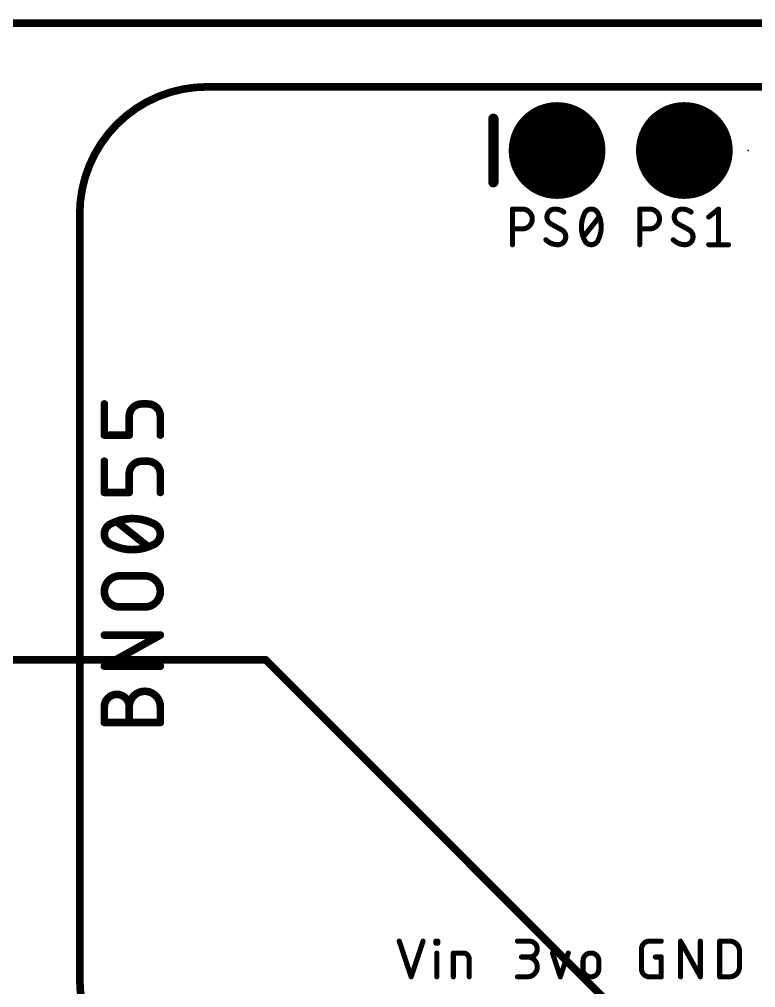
# Model space of a CAD drawing. Extents: x 20.2 to 95.4, y -5.2 to 47.1.
# Drawn here: x 66.11 to 80.8, y 27.75 to 47.07 of the extents above; entities that cross this region are included whole.
import ezdxf

# ---------------------------------------------------------------- set-up
doc = ezdxf.new("R2010")
doc.units = 0
for name, color, linetype in [('1', 12, 'CONTINUOUS'), ('17', 110, 'CONTINUOUS'), ('20', 31, 'CONTINUOUS'), ('21', 253, 'CONTINUOUS'), ('23', 53, 'CONTINUOUS'), ('51', 253, 'CONTINUOUS')]:
    doc.layers.add(name, color=color, linetype=linetype)

# ---------------------------------------------------------------- blocks, each defined once
blk = doc.blocks.new('RECT')
blk.add_solid([(-0.5, -0.5), (0.5, -0.5), (-0.5, 0.5), (0.5, 0.5)])
blk = doc.blocks.new('ROUNDP')
at = {"const_width": 0.5}
blk.add_lwpolyline([(0, -0.25, 1), (0, 0.25, 1), (0, -0.25)], format="xyb", dxfattribs=at)

msp = doc.modelspace()

# ---------------------------------------------------------------- linework, layer by layer
at = {"layer": '1', "const_width": 0.1524}
for points in [[(51.85, 34.29), (71.0184, 34.29)], [(71.0184, 34.29), (78.6384, 26.67)]]:
    msp.add_lwpolyline(points, dxfattribs=at)
at = {"layer": '1', "const_width": 0.0762}
for points in [[(71.0453, 34.3169, 1), (70.9915, 34.2631)], [(71.0184, 34.2519, 1), (71.0184, 34.3281)]]:
    msp.add_lwpolyline(points, format="xyb", dxfattribs=at)
at = {"layer": '20', "const_width": 0.1524}
msp.add_lwpolyline([(95.25, 46.99), (20.32, 46.99)], dxfattribs=at)
at = {"layer": '20'}
msp.add_arc((69.85, 43.18), 2.54, 90, 180, dxfattribs=at)
at = {"layer": '21'}
for points, const_width in [([(69.85, 45.72, 0.4142), (67.31, 43.18)], 0.1524), ([(69.85, 45.7581, 1), (69.85, 45.6819)], 0.0762), ([(69.85, 45.6819, 1), (69.85, 45.7581)], 0.0762), ([(75.9698, 43.2816, 1), (75.919, 43.2816)], 0.0508), ([(75.9444, 43.307, 1), (75.9444, 43.2562)], 0.0508), ([(76.142, 42.8865, 1), (76.142, 43.2816)], 0.1016), ([(76.142, 43.307, 1), (76.142, 43.2562)], 0.0508), ([(76.142, 43.2562, 1), (76.142, 43.307)], 0.0508), ([(76.7911, 43.2816, 0.4142), (76.6331, 43.1236)], 0.1016), ([(76.9689, 43.2223, 0.1623), (76.7911, 43.2816)], 0.1016), ([(76.7911, 43.307, 1), (76.7911, 43.2562)], 0.0508), ([(76.7911, 43.2562, 1), (76.7911, 43.307)], 0.0508), ([(77.518, 43.2816, 0.3205), (77.3797, 43.1828)], 0.1016), ([(77.6563, 43.1828, 0.3205), (77.518, 43.2816)], 0.1016), ([(77.518, 43.307, 1), (77.518, 43.2562)], 0.0508), ([(77.518, 43.2562, 1), (77.518, 43.307)], 0.0508), ([(78.5098, 43.2816, 1), (78.459, 43.2816)], 0.0508), ([(78.4844, 43.307, 1), (78.4844, 43.2562)], 0.0508), ([(78.682, 42.8865, 1), (78.682, 43.2816)], 0.1016), ([(78.682, 43.307, 1), (78.682, 43.2562)], 0.0508), ([(78.682, 43.2562, 1), (78.682, 43.307)], 0.0508), ([(79.3311, 43.2816, 0.4142), (79.1731, 43.1236)], 0.1016), ([(79.5089, 43.2223, 0.1623), (79.3311, 43.2816)], 0.1016), ([(79.3311, 43.307, 1), (79.3311, 43.2562)], 0.0508), ([(79.3311, 43.2562, 1), (79.3311, 43.307)], 0.0508), ([(80.0834, 43.2816, 1), (80.0326, 43.2816)], 0.0508), ([(80.0739, 43.2618, 1), (80.0421, 43.3014)], 0.0508), ([(67.3481, 43.18, 1), (67.2719, 43.18)], 0.0762), ([(67.2719, 43.18, 1), (67.3481, 43.18)], 0.0762), ([(76.6331, 43.1236, 0.2656), (76.7121, 42.9853)], 0.1016), ([(76.6585, 43.1236, 1), (76.6077, 43.1236)], 0.0508), ([(76.6077, 43.1236, 1), (76.6585, 43.1236)], 0.0508), ([(76.9537, 43.202, 1), (76.9841, 43.2427)], 0.0508), ([(77.3797, 43.1828, 0.1139), (77.3204, 42.926)], 0.1016), ([(77.3557, 43.1911, 1), (77.4037, 43.1746)], 0.0508), ([(77.4025, 43.1717, 1), (77.3569, 43.194)], 0.0508), ([(77.7156, 42.926, 0.1139), (77.6563, 43.1828)], 0.1016), ([(77.6791, 43.194, 1), (77.6335, 43.1717)], 0.0508), ([(77.6323, 43.1746, 1), (77.6803, 43.1911)], 0.0508), ([(77.6959, 43.1077, 1), (77.6562, 43.1394)], 0.0508), ([(79.1731, 43.1236, 0.2656), (79.2521, 42.9853)], 0.1016), ([(79.1985, 43.1236, 1), (79.1477, 43.1236)], 0.0508), ([(79.1477, 43.1236, 1), (79.1985, 43.1236)], 0.0508), ([(79.4937, 43.202, 1), (79.5241, 43.2427)], 0.0508), ([(79.8446, 43.1434, 1), (79.8763, 43.1037)], 0.0508), ([(75.9444, 42.9119, 1), (75.9444, 42.8611)], 0.0508), ([(76.142, 42.9119, 1), (76.142, 42.8611)], 0.0508), ([(76.142, 42.8611, 1), (76.142, 42.9119)], 0.0508), ([(76.7242, 43.0076, 1), (76.6999, 42.963)], 0.0508), ([(76.6992, 42.9634, 1), (76.725, 43.0071)], 0.0508), ([(77.0084, 42.7284, 0.2656), (76.9294, 42.8667)], 0.1016), ([(76.9423, 42.8886, 1), (76.9165, 42.8448)], 0.0508), ([(76.9172, 42.8444, 1), (76.9416, 42.889)], 0.0508), ([(77.3204, 42.926, 0.1139), (77.3797, 42.6692)], 0.1016), ([(77.3458, 42.926, 1), (77.295, 42.926)], 0.0508), ([(77.295, 42.926, 1), (77.3458, 42.926)], 0.0508), ([(77.6563, 42.6692, 0.1139), (77.7156, 42.926)], 0.1016), ([(77.741, 42.926, 1), (77.6902, 42.926)], 0.0508), ([(77.6902, 42.926, 1), (77.741, 42.926)], 0.0508), ([(78.4844, 42.9119, 1), (78.4844, 42.8611)], 0.0508), ([(78.682, 42.9119, 1), (78.682, 42.8611)], 0.0508), ([(78.682, 42.8611, 1), (78.682, 42.9119)], 0.0508), ([(79.2642, 43.0076, 1), (79.2399, 42.963)], 0.0508), ([(79.2392, 42.9634, 1), (79.265, 43.0071)], 0.0508), ([(79.5484, 42.7284, 0.2656), (79.4694, 42.8667)], 0.1016), ([(79.4823, 42.8886, 1), (79.4565, 42.8448)], 0.0508), ([(79.4572, 42.8444, 1), (79.4816, 42.889)], 0.0508), ([(76.6133, 42.6692, 0.2), (76.8504, 42.5704)], 0.1016), ([(76.6313, 42.6871, 1), (76.5953, 42.6513)], 0.0508), ([(76.8504, 42.5704, 0.4142), (77.0084, 42.7284)], 0.1016), ([(77.0338, 42.7284, 1), (76.983, 42.7284)], 0.0508), ([(76.983, 42.7284, 1), (77.0338, 42.7284)], 0.0508), ([(77.3401, 42.7443, 1), (77.3798, 42.7126)], 0.0508), ([(77.3797, 42.6692, 0.3205), (77.518, 42.5704)], 0.1016), ([(77.4037, 42.6774, 1), (77.3557, 42.6609)], 0.0508), ([(77.3569, 42.658, 1), (77.4025, 42.6803)], 0.0508), ([(77.518, 42.5704, 0.3205), (77.6563, 42.6692)], 0.1016), ([(77.6335, 42.6803, 1), (77.6791, 42.658)], 0.0508), ([(77.6803, 42.6609, 1), (77.6323, 42.6774)], 0.0508), ([(79.1533, 42.6692, 0.2), (79.3904, 42.5704)], 0.1016), ([(79.1713, 42.6871, 1), (79.1353, 42.6513)], 0.0508), ([(79.3904, 42.5704, 0.4142), (79.5484, 42.7284)], 0.1016), ([(79.5738, 42.7284, 1), (79.523, 42.7284)], 0.0508), ([(79.523, 42.7284, 1), (79.5738, 42.7284)], 0.0508), ([(75.919, 42.5704, 1), (75.9698, 42.5704)], 0.0508), ([(76.8504, 42.5958, 1), (76.8504, 42.545)], 0.0508), ([(76.8504, 42.545, 1), (76.8504, 42.5958)], 0.0508), ([(77.518, 42.5958, 1), (77.518, 42.545)], 0.0508), ([(77.518, 42.545, 1), (77.518, 42.5958)], 0.0508), ([(78.459, 42.5704, 1), (78.5098, 42.5704)], 0.0508), ([(79.3904, 42.5958, 1), (79.3904, 42.545)], 0.0508), ([(79.3904, 42.545, 1), (79.3904, 42.5958)], 0.0508), ([(79.8604, 42.5958, 1), (79.8604, 42.545)], 0.0508), ([(80.0326, 42.5704, 1), (80.0834, 42.5704)], 0.0508), ([(80.2556, 42.545, 1), (80.2556, 42.5958)], 0.0508), ([(67.8393, 39.3934, 1), (67.7631, 39.3934)], 0.0762), ([(68.5463, 39.3934, 0.4142), (68.2979, 39.1451)], 0.1524), ([(68.5463, 39.4315, 1), (68.5463, 39.3553)], 0.0762), ([(68.5463, 39.3553, 1), (68.5463, 39.4315)], 0.0762), ([(68.9188, 39.1451, 0.4142), (68.6704, 39.3934)], 0.1524), ([(68.6704, 39.4315, 1), (68.6704, 39.3553)], 0.0762), ([(68.6704, 39.3553, 1), (68.6704, 39.4315)], 0.0762), ([(68.336, 39.1451, 1), (68.2598, 39.1451)], 0.0762), ([(68.9569, 39.1451, 1), (68.8807, 39.1451)], 0.0762), ([(68.2598, 39.1451, 1), (68.336, 39.1451)], 0.0762), ([(68.8807, 39.1451, 1), (68.9569, 39.1451)], 0.0762), ([(67.8012, 38.8106, 1), (67.8012, 38.7344)], 0.0762), ([(68.2979, 38.7344, 1), (68.2979, 38.8106)], 0.0762), ([(67.7631, 38.7725, 1), (67.8393, 38.7725)], 0.0762), ([(68.2598, 38.7725, 1), (68.336, 38.7725)], 0.0762), ([(68.8807, 38.7725, 1), (68.9569, 38.7725)], 0.0762), ([(67.8393, 38.2504, 1), (67.7631, 38.2504)], 0.0762), ([(68.5463, 38.2504, 0.4142), (68.2979, 38.0021)], 0.1524), ([(68.5463, 38.2885, 1), (68.5463, 38.2123)], 0.0762), ([(68.5463, 38.2123, 1), (68.5463, 38.2885)], 0.0762), ([(68.9188, 38.0021, 0.4142), (68.6704, 38.2504)], 0.1524), ([(68.6704, 38.2885, 1), (68.6704, 38.2123)], 0.0762), ([(68.6704, 38.2123, 1), (68.6704, 38.2885)], 0.0762), ([(68.336, 38.0021, 1), (68.2598, 38.0021)], 0.0762), ([(68.9569, 38.0021, 1), (68.8807, 38.0021)], 0.0762), ([(68.2598, 38.0021, 1), (68.336, 38.0021)], 0.0762), ([(68.8807, 38.0021, 1), (68.9569, 38.0021)], 0.0762), ([(67.8012, 37.6676, 1), (67.8012, 37.5914)], 0.0762), ([(67.7631, 37.6295, 1), (67.8393, 37.6295)], 0.0762), ([(68.2598, 37.6295, 1), (68.336, 37.6295)], 0.0762), ([(68.2979, 37.5914, 1), (68.2979, 37.6676)], 0.0762), ([(68.8807, 37.6295, 1), (68.9569, 37.6295)], 0.0762), ([(67.9564, 37.0143, 0.3205), (67.8012, 36.797)], 0.1524), ([(68.36, 37.1074, 0.1139), (67.9564, 37.0143)], 0.1524), ([(67.9688, 36.9782, 1), (67.9441, 37.0503)], 0.0762), ([(68.0734, 37.0751, 1), (68.0258, 37.0156)], 0.0762), ([(68.7636, 37.0143, 0.1139), (68.36, 37.1074)], 0.1524), ([(68.36, 37.1455, 1), (68.36, 37.0693)], 0.0762), ([(68.36, 37.0693, 1), (68.36, 37.1455)], 0.0762), ([(68.7759, 37.0503, 1), (68.7512, 36.9782)], 0.0762), ([(68.9188, 36.797, 0.3205), (68.7636, 37.0143)], 0.1524), ([(67.9397, 37.0485, 1), (67.9731, 36.98)], 0.0762), ([(68.7469, 36.98, 1), (68.7803, 37.0485)], 0.0762), ([(67.8012, 36.797, 0.3205), (67.9564, 36.5797)], 0.1524), ([(67.8393, 36.797, 1), (67.7631, 36.797)], 0.0762), ([(67.7631, 36.797, 1), (67.8393, 36.797)], 0.0762), ([(68.7636, 36.5797, 0.3205), (68.9188, 36.797)], 0.1524), ([(68.9569, 36.797, 1), (68.8807, 36.797)], 0.0762), ([(68.8807, 36.797, 1), (68.9569, 36.797)], 0.0762), ([(67.9564, 36.5797, 0.1139), (68.36, 36.4865)], 0.1524), ([(67.9731, 36.6139, 1), (67.9397, 36.5454)], 0.0762), ([(67.9441, 36.5436, 1), (67.9688, 36.6157)], 0.0762), ([(68.36, 36.4865, 0.1139), (68.7636, 36.5797)], 0.1524), ([(68.36, 36.5246, 1), (68.36, 36.4484)], 0.0762), ([(68.36, 36.4484, 1), (68.36, 36.5246)], 0.0762), ([(68.6466, 36.5189, 1), (68.6942, 36.5784)], 0.0762), ([(68.7512, 36.6157, 1), (68.7759, 36.5436)], 0.0762), ([(68.7803, 36.5454, 1), (68.7469, 36.6139)], 0.0762), ([(68.1116, 35.9644, 1), (68.1116, 35.3435)], 0.1524), ([(68.1116, 36.0025, 1), (68.1116, 35.9263)], 0.0762), ([(68.1116, 35.9263, 1), (68.1116, 36.0025)], 0.0762), ([(68.6084, 35.3435, 1), (68.6084, 35.9644)], 0.1524), ([(68.6084, 36.0025, 1), (68.6084, 35.9263)], 0.0762), ([(68.6084, 35.9263, 1), (68.6084, 36.0025)], 0.0762), ([(68.1116, 35.3816, 1), (68.1116, 35.3054)], 0.0762), ([(68.1116, 35.3054, 1), (68.1116, 35.3816)], 0.0762), ([(68.6084, 35.3816, 1), (68.6084, 35.3054)], 0.0762), ([(68.6084, 35.3054, 1), (68.6084, 35.3816)], 0.0762), ([(67.8012, 34.8214, 1), (67.8012, 34.7452)], 0.0762), ([(68.9373, 34.75, 1), (68.9003, 34.8166)], 0.0762), ([(68.9188, 34.7452, 1), (68.9188, 34.8214)], 0.0762), ([(67.8012, 34.2005, 1), (67.8012, 34.1243)], 0.0762), ([(67.7827, 34.1957, 1), (67.8197, 34.1291)], 0.0762), ([(68.9188, 34.1243, 1), (68.9188, 34.2005)], 0.0762), ([(68.2979, 33.351, 1), (67.8012, 33.351)], 0.1524), ([(68.9188, 33.351, 1), (68.2979, 33.351)], 0.1524), ([(67.8393, 33.351, 1), (67.7631, 33.351)], 0.0762), ([(68.336, 33.351, 1), (68.2598, 33.351)], 0.0762), ([(68.9569, 33.351, 1), (68.8807, 33.351)], 0.0762), ([(67.7631, 33.351, 1), (67.8393, 33.351)], 0.0762), ([(68.2598, 33.351, 1), (68.336, 33.351)], 0.0762), ([(68.2598, 33.351, 1), (68.336, 33.351)], 0.0762), ([(68.8807, 33.351, 1), (68.9569, 33.351)], 0.0762), ([(67.8012, 33.0787, 1), (67.8012, 33.0025)], 0.0762), ([(67.7631, 33.0406, 1), (67.8393, 33.0406)], 0.0762), ([(68.2598, 33.0406, 1), (68.336, 33.0406)], 0.0762), ([(68.8807, 33.0406, 1), (68.9569, 33.0406)], 0.0762), ([(68.9188, 33.0025, 1), (68.9188, 33.0787)], 0.0762), ([(73.7107, 28.6846, 1), (73.6625, 28.6686)], 0.0508), ([(74.1848, 28.6686, 1), (74.1366, 28.6846)], 0.0508), ([(74.4414, 28.6766, 1), (74.3906, 28.6766)], 0.0508), ([(74.416, 28.702, 1), (74.416, 28.6512)], 0.0508), ([(74.416, 28.6625, 1), (74.416, 28.6117)], 0.0508), ([(74.3906, 28.6371, 1), (74.4414, 28.6371)], 0.0508), ([(74.4809, 28.6766, 1), (74.4301, 28.6766)], 0.0508), ([(74.4301, 28.6371, 1), (74.4809, 28.6371)], 0.0508), ([(74.4555, 28.6512, 1), (74.4555, 28.702)], 0.0508), ([(74.4555, 28.6117, 1), (74.4555, 28.6625)], 0.0508), ([(76.0452, 28.702, 1), (76.0452, 28.6512)], 0.0508), ([(76.2823, 28.3605, 1), (76.2823, 28.6766)], 0.1016), ([(76.2823, 28.702, 1), (76.2823, 28.6512)], 0.0508), ([(76.2823, 28.6512, 1), (76.2823, 28.702)], 0.0508), ([(78.6772, 28.6766, 0.4142), (78.5192, 28.5186)], 0.1016), ([(78.6772, 28.702, 1), (78.6772, 28.6512)], 0.0508), ([(78.6772, 28.6512, 1), (78.6772, 28.702)], 0.0508), ([(78.9143, 28.6512, 1), (78.9143, 28.702)], 0.0508), ([(79.3248, 28.6766, 1), (79.274, 28.6766)], 0.0508), ([(79.3217, 28.6889, 1), (79.2772, 28.6643)], 0.0508), ([(79.72, 28.6766, 1), (79.6692, 28.6766)], 0.0508), ([(80.1051, 28.6766, 1), (80.0543, 28.6766)], 0.0508), ([(80.0797, 28.702, 1), (80.0797, 28.6512)], 0.0508), ([(80.4748, 28.479, 0.4142), (80.2773, 28.6766)], 0.1016), ([(80.2773, 28.702, 1), (80.2773, 28.6512)], 0.0508), ([(80.2773, 28.6512, 1), (80.2773, 28.702)], 0.0508), ([(74.4611, 28.4395, 1), (74.4103, 28.4395)], 0.0508), ([(74.7907, 28.4395, 1), (74.7399, 28.4395)], 0.0508), ([(74.7653, 28.4649, 1), (74.7653, 28.4141)], 0.0508), ([(75.0814, 28.321, 0.4142), (74.9629, 28.4395)], 0.1016), ([(74.9629, 28.4649, 1), (74.9629, 28.4141)], 0.0508), ([(74.9629, 28.4141, 1), (74.9629, 28.4649)], 0.0508), ([(76.1242, 28.3859, 1), (76.1242, 28.3351)], 0.0508), ([(76.2428, 27.9654, 1), (76.2428, 28.3605)], 0.1016), ([(76.2428, 28.3859, 1), (76.2428, 28.3351)], 0.0508), ([(76.2823, 28.3859, 1), (76.2823, 28.3351)], 0.0508), ([(76.2823, 28.3351, 1), (76.2823, 28.3859)], 0.0508), ([(76.7672, 28.4476, 1), (76.719, 28.4315)], 0.0508), ([(77.0833, 28.4315, 1), (77.0351, 28.4476)], 0.0508), ([(77.6688, 28.2815, 1), (77.3527, 28.2815)], 0.1016), ([(78.5446, 28.5186, 1), (78.4938, 28.5186)], 0.0508), ([(78.4938, 28.5186, 1), (78.5446, 28.5186)], 0.0508), ([(78.7957, 28.3859, 1), (78.7957, 28.3351)], 0.0508), ([(78.9397, 28.3605, 1), (78.8889, 28.3605)], 0.0508), ([(78.9143, 28.3351, 1), (78.9143, 28.3859)], 0.0508), ([(80.5002, 28.479, 1), (80.4494, 28.479)], 0.0508), ([(80.4494, 28.479, 1), (80.5002, 28.479)], 0.0508), ([(75.1068, 28.321, 1), (75.056, 28.321)], 0.0508), ([(75.056, 28.321, 1), (75.1068, 28.321)], 0.0508), ([(77.3781, 28.2815, 1), (77.3273, 28.2815)], 0.0508), ([(77.3273, 28.2815, 1), (77.3781, 28.2815)], 0.0508), ([(77.6942, 28.2815, 1), (77.6434, 28.2815)], 0.0508), ([(77.6434, 28.2815, 1), (77.6942, 28.2815)], 0.0508), ([(80.2773, 27.9654, 0.4142), (80.4748, 28.163)], 0.1016), ([(80.5002, 28.163, 1), (80.4494, 28.163)], 0.0508), ([(67.31, 27.94, 0.4142), (69.85, 25.4)], 0.1524), ([(67.3481, 27.94, 1), (67.2719, 27.94)], 0.0762), ([(76.0452, 27.9908, 1), (76.0452, 27.94)], 0.0508), ([(76.2428, 27.9908, 1), (76.2428, 27.94)], 0.0508), ([(76.2428, 27.94, 1), (76.2428, 27.9908)], 0.0508), ([(77.3527, 28.1234, 1), (77.6688, 28.1234)], 0.1016), ([(77.3781, 28.1234, 1), (77.3273, 28.1234)], 0.0508), ([(77.3273, 28.1234, 1), (77.3781, 28.1234)], 0.0508), ([(77.6942, 28.1234, 1), (77.6434, 28.1234)], 0.0508), ([(77.6434, 28.1234, 1), (77.6942, 28.1234)], 0.0508), ([(78.5192, 28.1234, 0.4142), (78.6772, 27.9654)], 0.1016), ([(78.5446, 28.1234, 1), (78.4938, 28.1234)], 0.0508), ([(78.4938, 28.1234, 1), (78.5446, 28.1234)], 0.0508), ([(78.6772, 27.9908, 1), (78.6772, 27.94)], 0.0508), ([(78.6772, 27.94, 1), (78.6772, 27.9908)], 0.0508), ([(78.9143, 27.94, 1), (78.9143, 27.9908)], 0.0508), ([(80.0797, 27.9908, 1), (80.0797, 27.94)], 0.0508), ([(80.2773, 27.9908, 1), (80.2773, 27.94)], 0.0508), ([(80.2773, 27.94, 1), (80.2773, 27.9908)], 0.0508), ([(80.4494, 28.163, 1), (80.5002, 28.163)], 0.0508), ([(67.2719, 27.94, 1), (67.3481, 27.94)], 0.0762), ([(73.8995, 27.9734, 1), (73.9477, 27.9574)], 0.0508), ([(73.8995, 27.9574, 1), (73.9477, 27.9734)], 0.0508), ([(74.4103, 27.9654, 1), (74.4611, 27.9654)], 0.0508), ([(74.7399, 27.9654, 1), (74.7907, 27.9654)], 0.0508), ([(75.056, 27.9654, 1), (75.1068, 27.9654)], 0.0508), ([(76.877, 27.9734, 1), (76.9252, 27.9574)], 0.0508), ([(76.877, 27.9574, 1), (76.9252, 27.9734)], 0.0508), ([(78.8889, 27.9654, 1), (78.9397, 27.9654)], 0.0508), ([(79.274, 27.9654, 1), (79.3248, 27.9654)], 0.0508), ([(79.6692, 27.9654, 1), (79.72, 27.9654)], 0.0508), ([(79.6724, 27.9531, 1), (79.7168, 27.9777)], 0.0508), ([(80.0543, 27.9654, 1), (80.1051, 27.9654)], 0.0508)]:
    msp.add_lwpolyline(points, format="xyb", dxfattribs=dict(at, const_width=const_width))
for points, const_width in [([(91.44, 45.72), (69.85, 45.72)], 0.1524), ([(75.9444, 42.5704), (75.9444, 43.2816)], 0.1016), ([(75.9444, 43.2816), (76.142, 43.2816)], 0.1016), ([(78.4844, 42.5704), (78.4844, 43.2816)], 0.1016), ([(78.4844, 43.2816), (78.682, 43.2816)], 0.1016), ([(79.8604, 43.1236), (80.058, 43.2816)], 0.1016), ([(80.058, 43.2816), (80.058, 42.5704)], 0.1016), ([(67.31, 43.18), (67.31, 27.94)], 0.1524), ([(77.36, 42.7284), (77.676, 43.1236)], 0.1016), ([(76.142, 42.8865), (75.9444, 42.8865)], 0.1016), ([(76.9294, 42.8667), (76.7121, 42.9853)], 0.1016), ([(78.682, 42.8865), (78.4844, 42.8865)], 0.1016), ([(79.4694, 42.8667), (79.2521, 42.9853)], 0.1016), ([(79.8604, 42.5704), (80.2556, 42.5704)], 0.1016), ([(67.8012, 38.7725), (67.8012, 39.3934)], 0.1524), ([(68.6704, 39.3934), (68.5463, 39.3934)], 0.1524), ([(68.2979, 39.1451), (68.2979, 38.7725)], 0.1524), ([(68.9188, 38.7725), (68.9188, 39.1451)], 0.1524), ([(68.2979, 38.7725), (67.8012, 38.7725)], 0.1524), ([(67.8012, 37.6295), (67.8012, 38.2504)], 0.1524), ([(68.6704, 38.2504), (68.5463, 38.2504)], 0.1524), ([(68.2979, 38.0021), (68.2979, 37.6295)], 0.1524), ([(68.9188, 37.6295), (68.9188, 38.0021)], 0.1524), ([(68.2979, 37.6295), (67.8012, 37.6295)], 0.1524), ([(68.6704, 36.5486), (68.0496, 37.0453)], 0.1524), ([(68.1116, 35.9644), (68.6084, 35.9644)], 0.1524), ([(68.6084, 35.3435), (68.1116, 35.3435)], 0.1524), ([(67.8012, 34.1624), (68.9188, 34.7833)], 0.1524), ([(68.9188, 34.7833), (67.8012, 34.7833)], 0.1524), ([(68.9188, 34.1624), (67.8012, 34.1624)], 0.1524), ([(67.8012, 33.0406), (67.8012, 33.351)], 0.1524), ([(68.2979, 33.0406), (68.2979, 33.351)], 0.1524), ([(68.9188, 33.351), (68.9188, 33.0406)], 0.1524), ([(68.9188, 33.0406), (67.8012, 33.0406)], 0.1524), ([(73.6866, 28.6766), (73.9236, 27.9654)], 0.1016), ([(73.9236, 27.9654), (74.1607, 28.6766)], 0.1016), ([(74.416, 28.6371), (74.416, 28.6766)], 0.1016), ([(74.416, 28.6766), (74.4555, 28.6766)], 0.1016), ([(74.4555, 28.6371), (74.416, 28.6371)], 0.1016), ([(74.4555, 28.6766), (74.4555, 28.6371)], 0.1016), ([(76.0452, 28.6766), (76.2823, 28.6766)], 0.1016), ([(78.6772, 28.6766), (78.9143, 28.6766)], 0.1016), ([(79.2994, 27.9654), (79.2994, 28.6766)], 0.1016), ([(79.2994, 28.6766), (79.6946, 27.9654)], 0.1016), ([(79.6946, 27.9654), (79.6946, 28.6766)], 0.1016), ([(80.0797, 27.9654), (80.0797, 28.6766)], 0.1016), ([(80.0797, 28.6766), (80.2773, 28.6766)], 0.1016), ([(74.4357, 27.9654), (74.4357, 28.4395)], 0.1016), ([(74.7653, 27.9654), (74.7653, 28.4395)], 0.1016), ([(74.7653, 28.4395), (74.9629, 28.4395)], 0.1016), ([(76.2823, 28.3605), (76.1242, 28.3605)], 0.1016), ([(76.7431, 28.4395), (76.9011, 27.9654)], 0.1016), ([(76.9011, 27.9654), (77.0592, 28.4395)], 0.1016), ([(78.5192, 28.1234), (78.5192, 28.5186)], 0.1016), ([(78.7957, 28.3605), (78.9143, 28.3605)], 0.1016), ([(78.9143, 28.3605), (78.9143, 27.9654)], 0.1016), ([(80.4748, 28.479), (80.4748, 28.163)], 0.1016), ([(75.0814, 28.321), (75.0814, 27.9654)], 0.1016), ([(77.3527, 28.1234), (77.3527, 28.2815)], 0.1016), ([(77.6688, 28.2815), (77.6688, 28.1234)], 0.1016), ([(76.0452, 27.9654), (76.2428, 27.9654)], 0.1016), ([(78.9143, 27.9654), (78.6772, 27.9654)], 0.1016), ([(80.2773, 27.9654), (80.0797, 27.9654)], 0.1016)]:
    msp.add_lwpolyline(points, dxfattribs=dict(at, const_width=const_width))
at = {"layer": '23'}
msp.add_point((80.645, 44.45), dxfattribs=at)
at = {"layer": '51', "const_width": 0.2032}
msp.add_lwpolyline([(75.565, 45.085), (75.565, 43.815)], dxfattribs=at)
at = {"layer": '51', "const_width": 0.1016}
for points in [[(75.6158, 45.085, 1), (75.5142, 45.085)], [(75.5142, 43.815, 1), (75.6158, 43.815)]]:
    msp.add_lwpolyline(points, format="xyb", dxfattribs=at)

# ---------------------------------------------------------------- block references
at = {"layer": '17', "xscale": 1.9304, "yscale": 1.9304, "rotation": 90}
for p in [(76.835, 44.45), (76.835, 44.45), (79.375, 44.45), (79.375, 44.45)]:
    msp.add_blockref('ROUNDP', p, dxfattribs=at)
at = {"layer": '51', "xscale": 0.508, "yscale": 0.508}
for p in [(76.835, 44.45), (79.375, 44.45)]:
    msp.add_blockref('RECT', p, dxfattribs=at)

doc.saveas('drawing.dxf')
